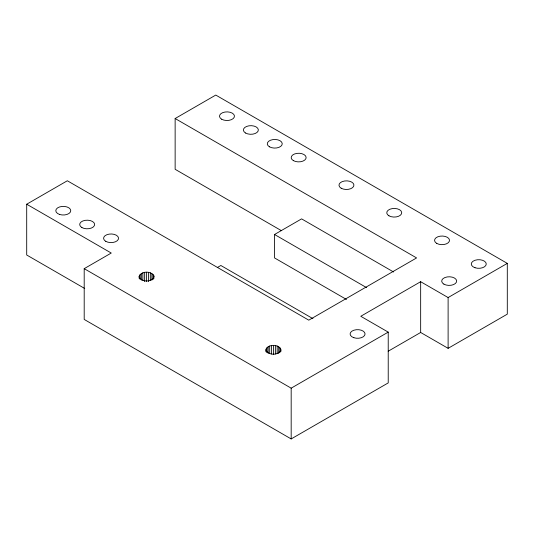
<?xml version="1.0" encoding="UTF-8"?>
<svg xmlns="http://www.w3.org/2000/svg" width="534" height="534" viewBox="0 0 534 534"><rect width="100%" height="100%" fill="white"/><g stroke="black" fill="none" stroke-linecap="round" stroke-linejoin="round"><path stroke-width="0.8" d="M139.127 276.572C140.876 270.658 152.323 270.658 154.072 276.572C152.323 282.486 140.876 282.486 139.127 276.572L139.127 278.234M265.959 351.459C265.091 343.329 281.772 343.329 280.904 351.459M280.904 349.797C279.155 355.711 267.708 355.711 265.959 349.797M84.739 288.507L26.7 254.998L26.7 204.222L67.331 180.766L308.786 320.166L416.593 257.929L175.139 118.528L175.139 169.298L281.478 230.695M175.139 118.528L215.769 95.065L507.3 263.382L507.3 314.152L448.113 348.328L420.659 332.475L388.191 351.225M507.3 263.382L448.113 297.558L420.659 281.705L360.77 316.282L388.225 332.128L388.225 382.905L291.177 438.935L84.198 319.432L84.198 268.662L111.252 253.043L26.7 204.222M217.285 267.547L220.849 265.491L312.957 318.671M346.499 299.474L274.536 257.929L274.536 234.493L301.597 218.873L393.591 271.986M84.198 268.662L291.177 388.165L388.225 332.128M274.536 234.493L366.651 287.672M448.113 297.558L448.113 348.328M420.659 281.705L420.659 332.475M291.177 388.165L291.177 438.935M280.65 348.682L280.65 351.178M279.903 347.641L279.903 352.634M278.715 346.746L278.715 353.401M277.166 346.059L277.166 353.548M275.364 345.631L275.364 353.955M273.435 345.485L273.435 354.636M271.499 345.631L271.499 353.955M269.697 346.059L269.697 353.548M268.148 346.746L268.148 353.401M266.96 347.641L266.96 352.634M266.212 348.682L266.212 352.013M153.819 275.457L153.819 278.781M153.071 274.416L153.071 279.409M151.883 273.521L151.883 280.176M150.334 272.834L150.334 280.323M148.532 272.4L148.532 281.558M146.603 272.253L146.603 281.411M144.667 272.4L144.667 281.558M142.865 272.834L142.865 280.323M141.316 273.521L141.316 280.176M140.128 274.416L140.128 279.409M139.381 275.457L139.381 278.781M353.848 337.708A7.476 4.312 0 0 0 365.062 333.97A7.476 4.312 0 0 0 353.848 330.232A7.476 4.312 0 0 0 353.848 337.708M59.541 214.434A7.476 4.312 0 0 0 70.755 210.696A7.476 4.312 0 0 0 59.541 206.958A7.476 4.312 0 0 0 59.541 214.434M81.889 227.544A7.476 4.312 0 0 0 94.391 225.608A7.476 4.312 0 0 0 85.24 220.328A7.476 4.312 0 0 0 81.889 227.544M105.785 241.341A7.476 4.312 0 0 0 118.288 239.406A7.476 4.312 0 0 0 109.136 234.119A7.476 4.312 0 0 0 105.785 241.341M475.04 267.741A7.476 4.312 0 0 0 486.254 264.003A7.476 4.312 0 0 0 475.04 260.265A7.476 4.312 0 0 0 475.04 267.741M293.38 160.627A7.476 4.312 0 0 0 305.882 158.691A7.476 4.312 0 0 0 296.73 153.405A7.476 4.312 0 0 0 293.38 160.627M269.483 146.83A7.476 4.312 0 0 0 281.985 144.894A7.476 4.312 0 0 0 272.834 139.608A7.476 4.312 0 0 0 269.483 146.83M245.587 133.033A7.476 4.312 0 0 0 258.096 131.097A7.476 4.312 0 0 0 248.937 125.817A7.476 4.312 0 0 0 245.587 133.033M221.697 119.236A7.476 4.312 0 0 0 234.199 117.306A7.476 4.312 0 0 0 225.048 112.02A7.476 4.312 0 0 0 221.697 119.236M341.173 188.215A7.476 4.312 0 0 0 353.675 186.279A7.476 4.312 0 0 0 344.523 180.999A7.476 4.312 0 0 0 341.173 188.215M388.959 215.809A7.476 4.312 0 0 0 401.468 213.874A7.476 4.312 0 0 0 392.31 208.587A7.476 4.312 0 0 0 388.959 215.809M436.752 243.397A7.476 4.312 0 0 0 449.254 241.468A7.476 4.312 0 0 0 440.103 236.182A7.476 4.312 0 0 0 436.752 243.397M443.901 284.141A7.476 4.312 0 0 0 456.403 282.206A7.476 4.312 0 0 0 447.252 276.919A7.476 4.312 0 0 0 443.901 284.141"/></g></svg>
